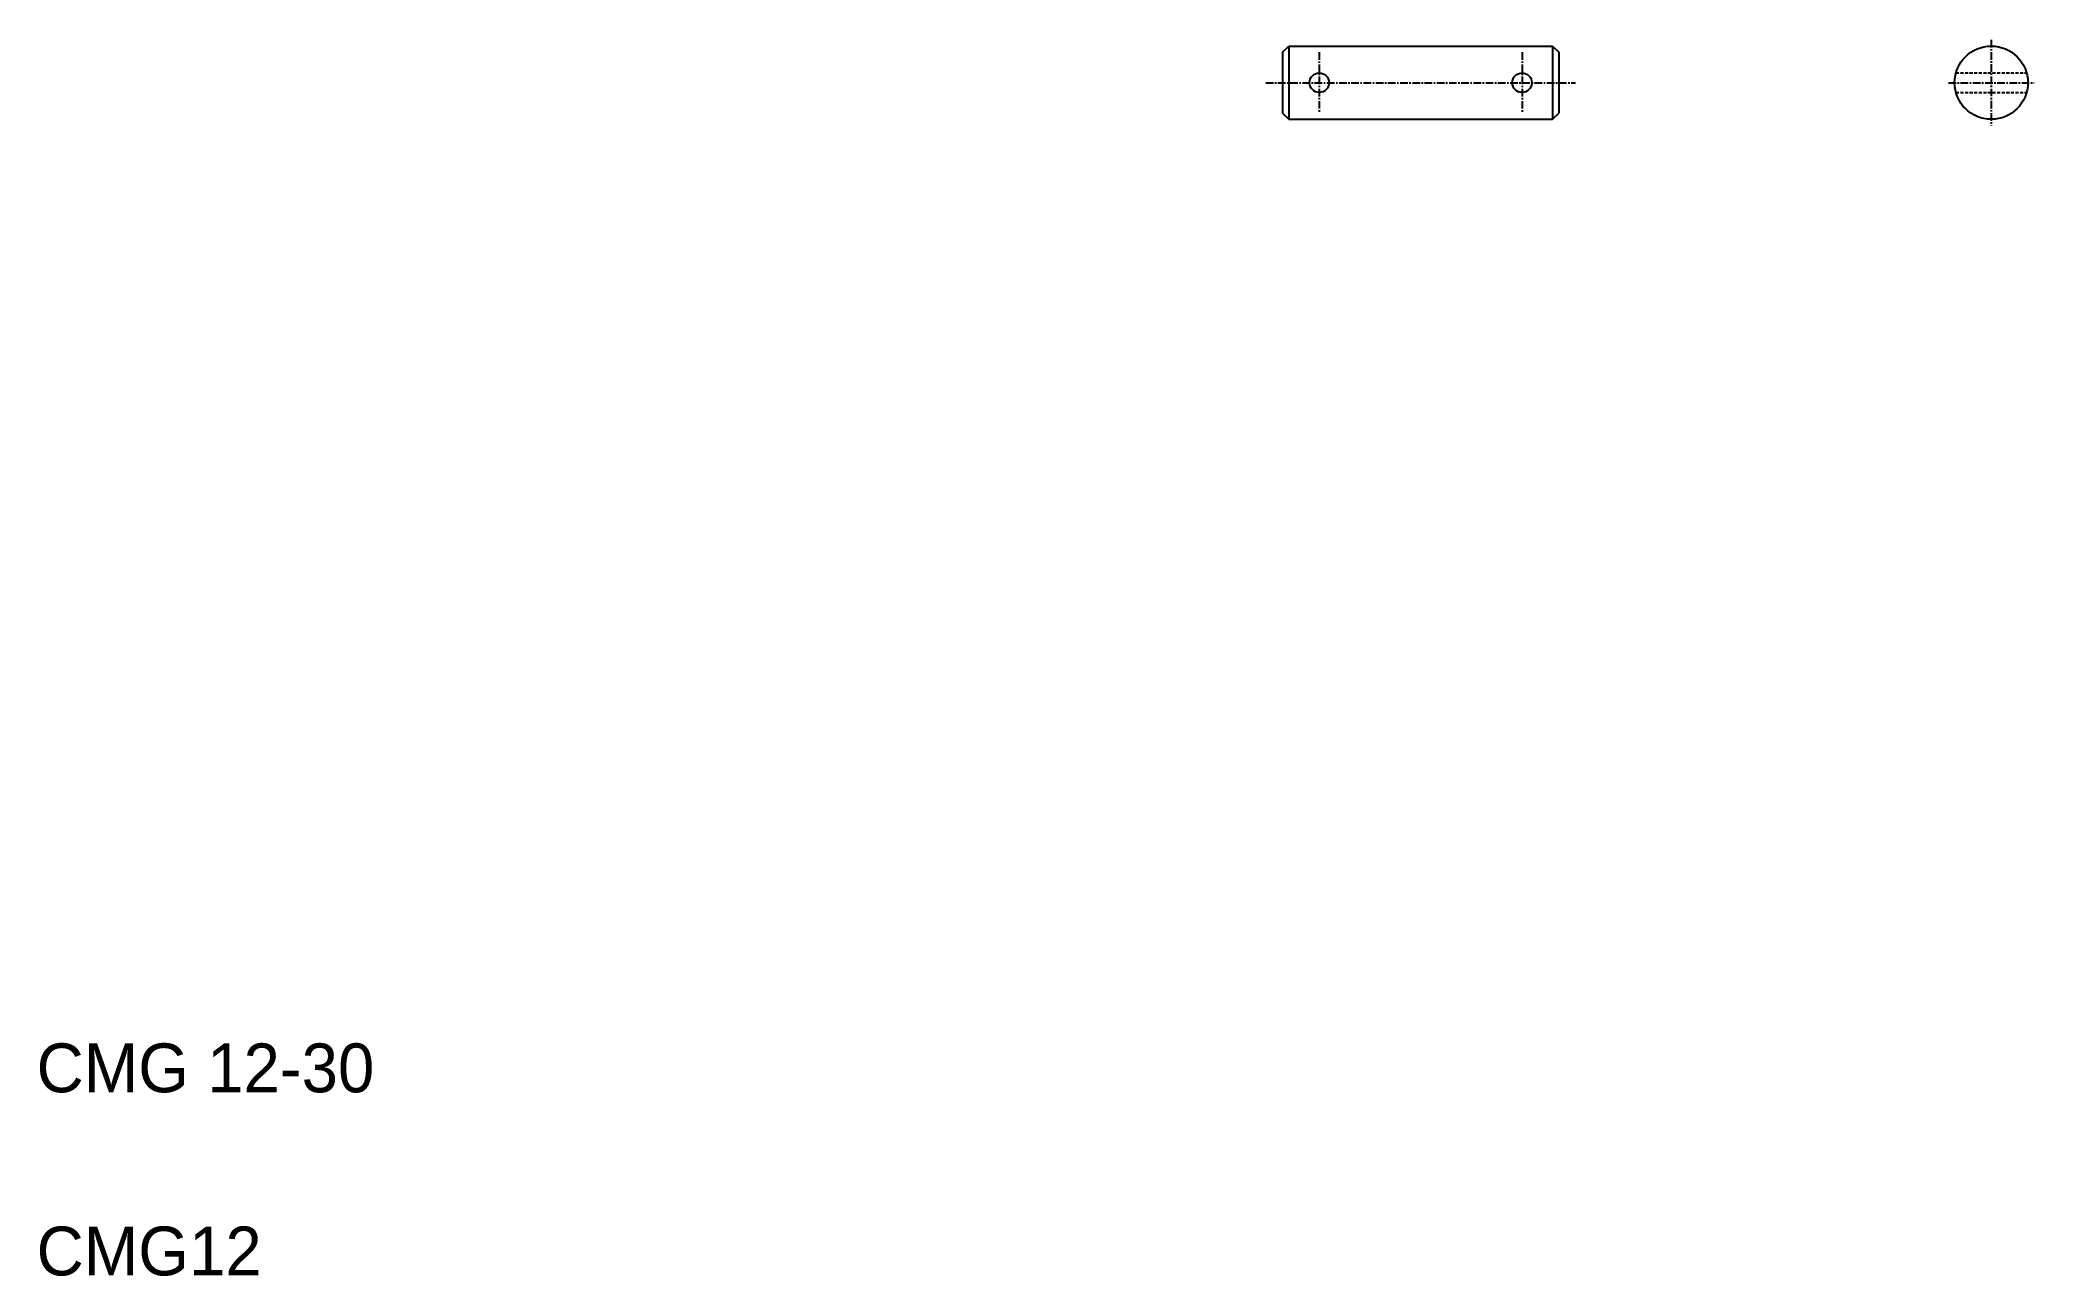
# Model space of a CAD drawing. Extents: x -64 to 263, y 57 to 259.
import ezdxf

# ---------------------------------------------------------------- set-up
doc = ezdxf.new("R2010")
doc.units = 0
doc.linetypes.add('CENTER', pattern=[2, 1.25, -0.25, 0.25, -0.25])
doc.linetypes.add('DASHED', pattern=[0.75, 0.5, -0.25])
doc.layers.get('0').update_dxf_attribs({"linetype": 'CONTINUOUS'})
doc.layers.add('CENTER', color=1, linetype='CENTER')

msp = doc.modelspace()

# ---------------------------------------------------------------- linework, layer by layer
at = {"color": 7, "linetype": 'CONTINUOUS'}
for p, q in [((139.54, 257.18), (140.54, 258.18)), ((140.54, 258.18), (140.54, 246.18)), ((140.54, 258.18), (183.74, 258.18)), ((183.74, 258.18), (183.74, 246.18)), ((183.74, 258.18), (184.74, 257.18)), ((139.54, 257.18), (139.54, 247.18)), ((184.74, 257.18), (184.74, 247.18)), ((139.54, 247.18), (140.54, 246.18)), ((140.54, 246.18), (183.74, 246.18)), ((151.34, 246.18), (151.34, 246.18)), ((162.14, 246.18), (162.14, 246.18)), ((183.74, 246.18), (184.74, 247.18))]:
    msp.add_line(p, q, dxfattribs=at)
at = {"color": 3, "linetype": 'DASHED'}
for p, q in [((249.76, 253.78), (261.33, 253.78)), ((249.76, 250.58), (261.33, 250.58))]:
    msp.add_line(p, q, dxfattribs=at)
at = {"color": 7, "linetype": 'CONTINUOUS'}
for centre, radius in [((255.55, 252.18), 6), ((145.54, 252.18), 1.6), ((178.74, 252.18), 1.6)]:
    msp.add_circle(centre, radius, dxfattribs=at)
at = {"layer": 'CENTER', "color": 1, "linetype": 'CENTER'}
for p, q in [((255.55, 259.2), (255.55, 245.17)), ((255.55, 259.2), (255.55, 245.17)), ((145.54, 257.18), (145.54, 247.18)), ((178.74, 257.18), (178.74, 247.18)), ((136.78, 252.18), (187.5, 252.18)), ((248.53, 252.18), (262.56, 252.18)), ((248.53, 252.18), (262.56, 252.18))]:
    msp.add_line(p, q, dxfattribs=at)

# ---------------------------------------------------------------- texts
at = {"color": 7, "linetype": 'CONTINUOUS'}
for s, p in [('CMG 12-30', (-64.45, 86.79)), ('CMG12', (-64.45, 56.79))]:
    msp.add_text(s, height=8, dxfattribs=at).set_placement(p)

doc.saveas('drawing.dxf')
